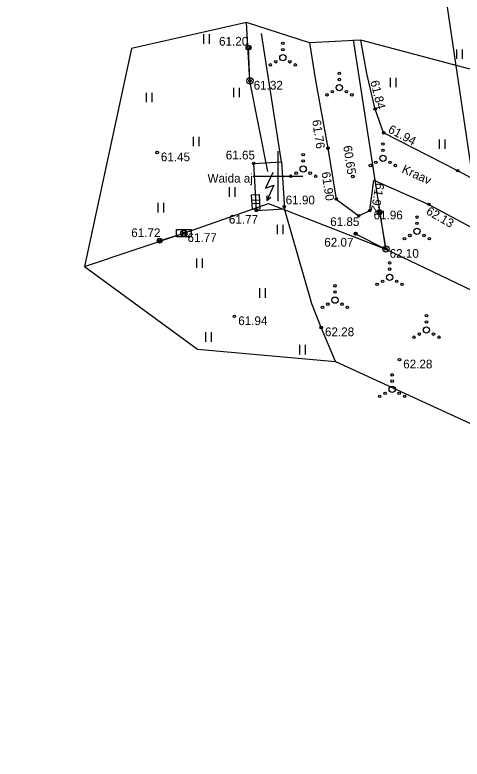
# Model space of a CAD drawing. Extents: x 639065 to 640190, y 6455396 to 6455996.
# Drawn here: x 639278.9 to 639314.8, y 6455753.2 to 6455812.9 of the extents above; entities that cross this region are included whole.
import ezdxf

# ---------------------------------------------------------------- set-up
doc = ezdxf.new("R2010")
doc.units = 0
for name, color, linetype in [('HALJASTUS', 7, 'Continuous'), ('KORGUS', 7, 'Continuous'), ('KPOHULIIN', 7, 'Continuous'), ('MOOTPIIR', 7, 'Continuous'), ('MPOHULIIN', 7, 'Continuous'), ('PIIR', 7, 'Continuous'), ('POST', 7, 'Continuous'), ('RAJATIS', 7, 'Continuous'), ('VEEKOGU', 7, 'Continuous'), ('VORK', 7, 'Continuous')]:
    doc.layers.add(name, color=color, linetype=linetype)

msp = doc.modelspace()

# ---------------------------------------------------------------- linework, layer by layer
at = {"layer": 'HALJASTUS'}
for p, q in [((639294.038, 6455811.388), (639294.038, 6455810.627)), ((639294.493, 6455811.388), (639294.493, 6455810.627)), ((639300.31, 6455801.161), (639298.703, 6455811.435)), ((639314.335, 6455810.167), (639314.335, 6455809.406)), ((639314.79, 6455810.167), (639314.79, 6455809.406)), ((639309.021, 6455807.899), (639309.021, 6455807.137)), ((639309.476, 6455807.899), (639309.476, 6455807.137)), ((639296.435, 6455807.101), (639296.435, 6455806.34)), ((639296.89, 6455807.101), (639296.89, 6455806.34)), ((639289.447, 6455806.693), (639289.447, 6455805.932)), ((639289.903, 6455806.693), (639289.903, 6455805.932)), ((639293.222, 6455803.171), (639293.222, 6455802.41)), ((639293.677, 6455803.171), (639293.677, 6455802.41)), ((639312.949, 6455802.948), (639312.949, 6455802.187)), ((639313.404, 6455802.948), (639313.404, 6455802.187)), ((639296.089, 6455799.112), (639296.089, 6455798.351)), ((639296.544, 6455799.112), (639296.544, 6455798.351)), ((639290.366, 6455797.864), (639290.366, 6455797.102)), ((639290.821, 6455797.864), (639290.821, 6455797.102)), ((639299.955, 6455796.114), (639299.955, 6455795.353)), ((639300.41, 6455796.114), (639300.41, 6455795.353)), ((639293.477, 6455793.409), (639293.477, 6455792.648)), ((639293.932, 6455793.409), (639293.932, 6455792.648)), ((639298.527, 6455791.01), (639298.527, 6455790.249)), ((639298.982, 6455791.01), (639298.982, 6455790.249)), ((639294.191, 6455787.489), (639294.191, 6455786.728)), ((639294.646, 6455787.489), (639294.646, 6455786.728)), ((639301.74, 6455786.468), (639301.74, 6455785.707)), ((639302.195, 6455786.468), (639302.195, 6455785.707))]:
    msp.add_line(p, q, dxfattribs=at)
msp.add_lwpolyline([(639304.643, 6455785.146), (639303.49, 6455787.87), (639302.73, 6455789.76), (639300.53, 6455797.381)], dxfattribs=at)
for centre, radius in [((639300.407, 6455810.655), 0.1), ((639300.407, 6455810.155), 0.1), ((639299.842, 6455809.18), 0.1), ((639300.407, 6455809.505), 0.25), ((639300.972, 6455809.18), 0.1), ((639299.407, 6455808.93), 0.1), ((639301.407, 6455808.93), 0.1), ((639304.946, 6455808.257), 0.1), ((639304.946, 6455807.757), 0.1), ((639304.381, 6455806.782), 0.1), ((639304.946, 6455807.107), 0.25), ((639305.511, 6455806.782), 0.1), ((639303.946, 6455806.532), 0.1), ((639305.946, 6455806.532), 0.1), ((639308.439, 6455802.584), 0.1), ((639308.439, 6455802.084), 0.1), ((639302.039, 6455801.724), 0.1), ((639308.439, 6455801.434), 0.25), ((639302.039, 6455801.224), 0.1), ((639307.439, 6455800.859), 0.1), ((639307.874, 6455801.109), 0.1), ((639309.004, 6455801.109), 0.1), ((639309.439, 6455800.859), 0.1), ((639301.474, 6455800.249), 0.1), ((639302.039, 6455800.574), 0.25), ((639302.604, 6455800.249), 0.1), ((639301.039, 6455799.999), 0.1), ((639303.039, 6455799.999), 0.1), ((639311.169, 6455796.722), 0.1), ((639311.169, 6455796.222), 0.1), ((639311.169, 6455795.572), 0.25), ((639310.169, 6455794.997), 0.1), ((639310.604, 6455795.247), 0.1), ((639311.734, 6455795.247), 0.1), ((639312.169, 6455794.997), 0.1), ((639308.976, 6455793.048), 0.1), ((639308.976, 6455792.548), 0.1), ((639308.976, 6455791.898), 0.25), ((639304.589, 6455791.21), 0.1), ((639307.976, 6455791.323), 0.1), ((639308.411, 6455791.573), 0.1), ((639309.541, 6455791.573), 0.1), ((639309.976, 6455791.323), 0.1), ((639304.589, 6455790.71), 0.1), ((639304.589, 6455790.06), 0.25), ((639303.589, 6455789.485), 0.1), ((639304.024, 6455789.735), 0.1), ((639305.154, 6455789.735), 0.1), ((639305.589, 6455789.485), 0.1), ((639311.934, 6455788.812), 0.1), ((639311.934, 6455788.312), 0.1), ((639311.934, 6455787.662), 0.25), ((639310.934, 6455787.087), 0.1), ((639311.369, 6455787.337), 0.1), ((639312.499, 6455787.337), 0.1), ((639312.934, 6455787.087), 0.1), ((639309.18, 6455784.065), 0.1), ((639309.18, 6455783.565), 0.1), ((639309.18, 6455782.915), 0.25), ((639308.18, 6455782.34), 0.1), ((639308.615, 6455782.59), 0.1), ((639309.745, 6455782.59), 0.1), ((639310.18, 6455782.34), 0.1)]:
    msp.add_circle(centre, radius, dxfattribs=at)
at = {"layer": 'KORGUS'}
for centre in [(639297.66, 6455810.31), (639297.77, 6455807.65), (639307.82, 6455805.39), (639308.5, 6455803.48), (639304.03, 6455802.25), (639290.32, 6455801.9), (639298.06, 6455801.03), (639314.44, 6455800.44), (639306.03, 6455799.98), (639304.7, 6455798.17), (639298.28, 6455797.25), (639300.52, 6455797.55), (639307.38, 6455797.24), (639312.13, 6455797.74), (639306.5, 6455796.83), (639308.17, 6455797.11), (639292.46, 6455795.43), (639306.25, 6455795.39), (639290.52, 6455794.83), (639308.68, 6455794.16), (639296.52, 6455788.76), (639303.49, 6455787.87), (639309.769, 6455785.287)]:
    msp.add_circle(centre, 0.1, dxfattribs=at)
at = {"layer": 'KPOHULIIN'}
msp.add_lwpolyline([(639299.194, 6455800.373), (639297.77, 6455807.65), (639297.498, 6455812.323)], dxfattribs=at)
at = {"layer": 'MOOTPIIR'}
msp.add_lwpolyline([(639373.292, 6455780.193), (639318.363, 6455807.809), (639306.66, 6455810.91), (639302.55, 6455810.706), (639297.498, 6455812.323), (639288.263, 6455810.237), (639284.489, 6455792.772), (639293.558, 6455786.139), (639304.643, 6455785.146), (639321.404, 6455777.449), (639359.072, 6455758.692), (639374.776, 6455753.618)], dxfattribs=at)
at = {"layer": 'MPOHULIIN'}
msp.add_line((639308.68, 6455794.16), (639306.071, 6455810.929), dxfattribs=at)
for points in [[(639284.489, 6455792.772), (639292.46, 6455795.43), (639299.259, 6455797.822)], [(639299.259, 6455797.822), (639308.68, 6455794.16), (639353.99, 6455772.46), (639380.75, 6455759.58), (639395.82, 6455757.944)]]:
    msp.add_lwpolyline(points, dxfattribs=at)
at = {"layer": 'PIIR'}
msp.add_lwpolyline([(639288.99, 6455979.97), (639194.23, 6455862.54), (639199.08, 6455817.87), (639244.11, 6455816.71), (639256.88, 6455737.49), (639242.12, 6455735.58), (639259.2, 6455533.62), (639512.81, 6455570.86), (639505.04, 6455597.31), (639400.1, 6455598.23), (639389.68, 6455760.53), (639315.72, 6455799.46)], close=True, dxfattribs=at)
at = {"layer": 'POST'}
for p, q in [((639297.77, 6455807.65), (639297.66, 6455810.31)), ((639298.522, 6455798.074), (639297.923, 6455798.042)), ((639298.536, 6455797.814), (639297.936, 6455797.782)), ((639308.17, 6455797.11), (639308.68, 6455794.16)), ((639292.324, 6455795.728), (639292.324, 6455795.132)), ((639292.596, 6455795.728), (639292.596, 6455795.132)), ((639290.52, 6455794.83), (639292.46, 6455795.43)), ((639306.25, 6455795.39), (639308.68, 6455794.16))]:
    msp.add_line(p, q, dxfattribs=at)
for points in [[(639298.497, 6455798.533), (639298.56, 6455797.355), (639297.961, 6455797.323), (639297.898, 6455798.501)], [(639291.863, 6455795.728), (639293.057, 6455795.728), (639293.057, 6455795.132), (639291.863, 6455795.132)]]:
    msp.add_lwpolyline(points, close=True, dxfattribs=at)
for centre, radius in [((639297.66, 6455810.31), 0.2), ((639297.77, 6455807.65), 0.25), ((639297.77, 6455807.65), 0.0234), ((639308.17, 6455797.11), 0.2), ((639292.46, 6455795.43), 0.25), ((639306.25, 6455795.39), 0.125), ((639306.25, 6455795.39), 0.105), ((639290.52, 6455794.83), 0.2), ((639292.46, 6455795.43), 0.0234), ((639306.25, 6455795.39), 0.0851), ((639306.25, 6455795.39), 0.0651), ((639306.25, 6455795.39), 0.0451), ((639306.25, 6455795.39), 0.0251), ((639306.25, 6455795.39), 0.00511), ((639308.68, 6455794.16), 0.25), ((639308.68, 6455794.16), 0.0234)]:
    msp.add_circle(centre, radius, dxfattribs=at)
at = {"layer": 'RAJATIS'}
for p, q in [((639298.06, 6455801.03), (639300.31, 6455801.161)), ((639298.06, 6455801.03), (639298.28, 6455797.25)), ((639300.31, 6455801.161), (639300.53, 6455797.381)), ((639299.593, 6455800.294), (639299.025, 6455799.051)), ((639299.025, 6455799.051), (639299.673, 6455799.276)), ((639299.673, 6455799.276), (639299.117, 6455798.047)), ((639299.117, 6455798.443), (639299.117, 6455798.047)), ((639299.117, 6455798.047), (639299.448, 6455798.311)), ((639298.28, 6455797.25), (639300.53, 6455797.381))]:
    msp.add_line(p, q, dxfattribs=at)
at = {"layer": 'VEEKOGU'}
for points in [[(639302.55, 6455810.706), (639303.028, 6455807.686), (639304.03, 6455802.25), (639304.7, 6455798.17), (639306.5, 6455796.83), (639307.38, 6455797.24), (639307.724, 6455799.689), (639312.13, 6455797.74), (639326.62, 6455789.94), (639356.29, 6455775.95), (639372.381, 6455767.708), (639382.115, 6455762.752), (639383.4, 6455765.53)], [(639383.4, 6455765.53), (639349.59, 6455783.51), (639326.18, 6455794.75), (639317.63, 6455798.73), (639314.44, 6455800.44), (639308.5, 6455803.48), (639307.82, 6455805.39), (639307.138, 6455808.241), (639306.66, 6455810.91)]]:
    msp.add_lwpolyline(points, dxfattribs=at)
at = {"layer": 'VORK'}
for p, q in [((639300, 6455802), (639300, 6455798)), ((639298, 6455800), (639302, 6455800))]:
    msp.add_line(p, q, dxfattribs=at)

# ---------------------------------------------------------------- texts
at = {"layer": 'KORGUS'}
for s, p in [('61.20', (639295.289, 6455810.477)), ('61.32', (639298.07, 6455806.95)), ('61.65', (639295.828, 6455801.347)), ('61.45', (639290.62, 6455801.2)), ('61.90', (639300.639, 6455797.745)), ('61.77', (639296.077, 6455796.198)), ('61.85', (639304.211, 6455796.006)), ('61.96', (639307.69, 6455796.54)), ('61.72', (639288.241, 6455795.12)), ('61.77', (639292.76, 6455794.73)), ('62.07', (639303.733, 6455794.357)), ('62.10', (639308.98, 6455793.46)), ('61.94', (639296.83, 6455788.06)), ('62.28', (639303.79, 6455787.17)), ('62.28', (639310.069, 6455784.587))]:
    msp.add_text(s, height=0.7, dxfattribs=at).set_placement(p)
for s, rotation, p in [('61.84', 283.92982, (639307.425, 6455807.599)), ('61.76', 278.36097, (639302.76, 6455804.481)), ('61.94', 331.86459, (639308.795, 6455803.551)), ('60.65', 278.55054, (639305.252, 6455802.411)), ('61.90', 278.59404, (639303.509, 6455800.304)), ('61.92', 259.63684, (639307.877, 6455799.496)), ('62.13', 330.18433, (639311.844, 6455797.002))]:
    msp.add_text(s, height=0.7, rotation=rotation, dxfattribs=at).set_placement(p)
at = {"layer": 'RAJATIS'}
msp.add_text('Waida aj', height=0.7, dxfattribs=at).set_placement((639294.364, 6455799.489))
at = {"layer": 'VEEKOGU'}
msp.add_text('Kraav', height=0.7, rotation=335.54318, dxfattribs=at).set_placement((639309.898, 6455800.322))

doc.saveas('drawing.dxf')
